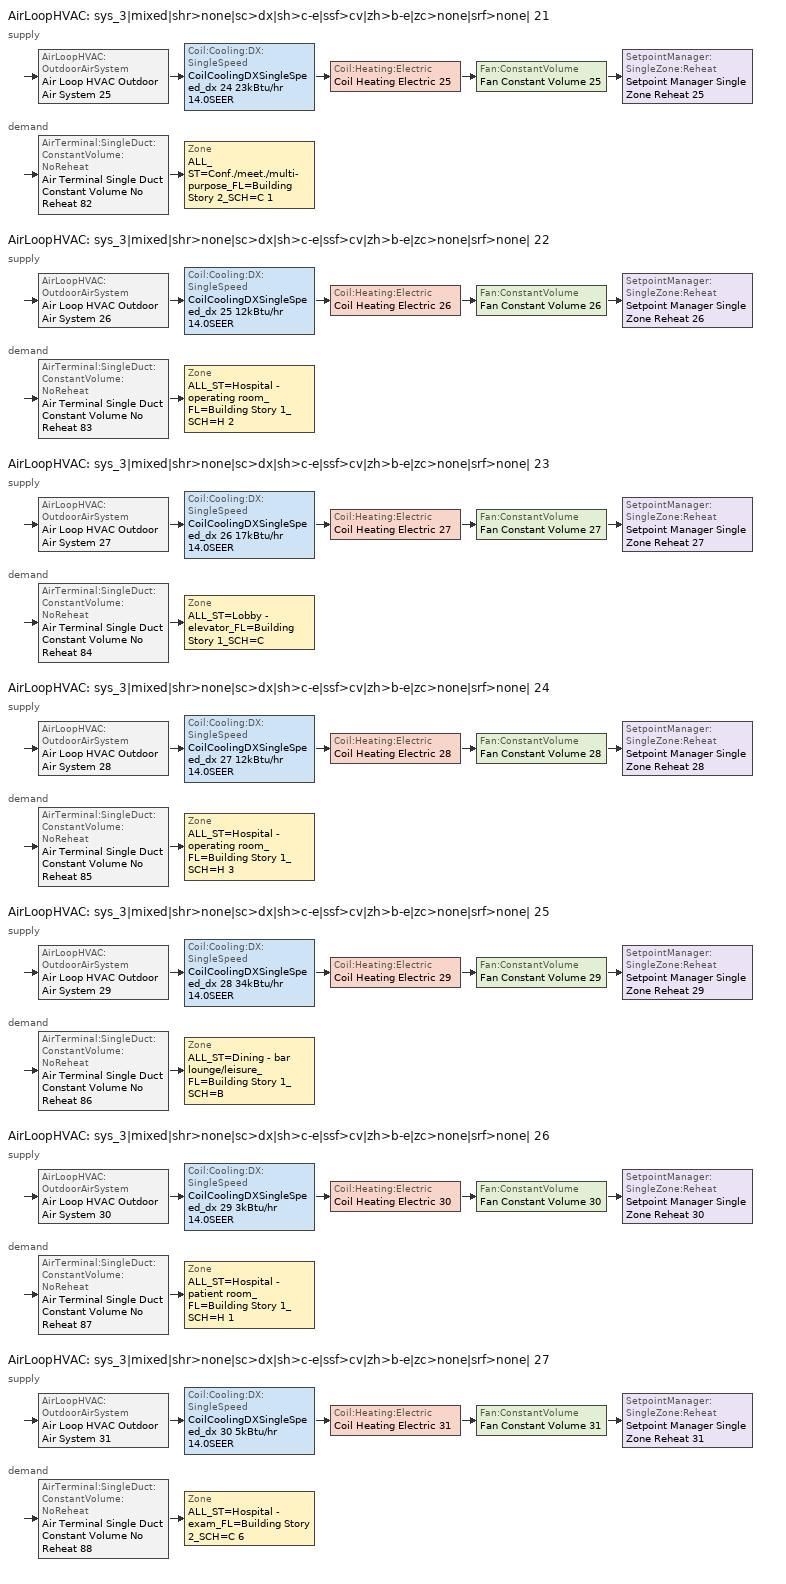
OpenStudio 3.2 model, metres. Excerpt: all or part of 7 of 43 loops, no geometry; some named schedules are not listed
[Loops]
AirLoopHVAC 'sys_3|mixed|shr>none|sc>dx|sh>c-e|ssf>cv|zh>b-e|zc>none|srf>none| 21'
 supply: AirLoopHVAC:OutdoorAirSystem 'Air Loop HVAC Outdoor Air System 25' > Coil:Cooling:DX:SingleSpeed 'CoilCoolingDXSingleSpeed_dx 24 23kBtu/hr 14.0SEER' > Coil:Heating:Electric 'Coil Heating Electric 25' > Fan:ConstantVolume 'Fan Constant Volume 25' > SetpointManager:SingleZone:Reheat 'Setpoint Manager Single Zone Reheat 25'
 demand: AirTerminal:SingleDuct:ConstantVolume:NoReheat 'Air Terminal Single Duct Constant Volume No Reheat 82' > Zone 'ALL_ST=Conf./meet./multi-purpose_FL=Building Story 2_SCH=C 1'
AirLoopHVAC 'sys_3|mixed|shr>none|sc>dx|sh>c-e|ssf>cv|zh>b-e|zc>none|srf>none| 22'
 supply: AirLoopHVAC:OutdoorAirSystem 'Air Loop HVAC Outdoor Air System 26' > Coil:Cooling:DX:SingleSpeed 'CoilCoolingDXSingleSpeed_dx 25 12kBtu/hr 14.0SEER' > Coil:Heating:Electric 'Coil Heating Electric 26' > Fan:ConstantVolume 'Fan Constant Volume 26' > SetpointManager:SingleZone:Reheat 'Setpoint Manager Single Zone Reheat 26'
 demand: AirTerminal:SingleDuct:ConstantVolume:NoReheat 'Air Terminal Single Duct Constant Volume No Reheat 83' > Zone 'ALL_ST=Hospital - operating room_FL=Building Story 1_SCH=H 2'
AirLoopHVAC 'sys_3|mixed|shr>none|sc>dx|sh>c-e|ssf>cv|zh>b-e|zc>none|srf>none| 23'
 supply: AirLoopHVAC:OutdoorAirSystem 'Air Loop HVAC Outdoor Air System 27' > Coil:Cooling:DX:SingleSpeed 'CoilCoolingDXSingleSpeed_dx 26 17kBtu/hr 14.0SEER' > Coil:Heating:Electric 'Coil Heating Electric 27' > Fan:ConstantVolume 'Fan Constant Volume 27' > SetpointManager:SingleZone:Reheat 'Setpoint Manager Single Zone Reheat 27'
 demand: AirTerminal:SingleDuct:ConstantVolume:NoReheat 'Air Terminal Single Duct Constant Volume No Reheat 84' > Zone 'ALL_ST=Lobby - elevator_FL=Building Story 1_SCH=C'
AirLoopHVAC 'sys_3|mixed|shr>none|sc>dx|sh>c-e|ssf>cv|zh>b-e|zc>none|srf>none| 24'
 supply: AirLoopHVAC:OutdoorAirSystem 'Air Loop HVAC Outdoor Air System 28' > Coil:Cooling:DX:SingleSpeed 'CoilCoolingDXSingleSpeed_dx 27 12kBtu/hr 14.0SEER' > Coil:Heating:Electric 'Coil Heating Electric 28' > Fan:ConstantVolume 'Fan Constant Volume 28' > SetpointManager:SingleZone:Reheat 'Setpoint Manager Single Zone Reheat 28'
 demand: AirTerminal:SingleDuct:ConstantVolume:NoReheat 'Air Terminal Single Duct Constant Volume No Reheat 85' > Zone 'ALL_ST=Hospital - operating room_FL=Building Story 1_SCH=H 3'
AirLoopHVAC 'sys_3|mixed|shr>none|sc>dx|sh>c-e|ssf>cv|zh>b-e|zc>none|srf>none| 25'
 supply: AirLoopHVAC:OutdoorAirSystem 'Air Loop HVAC Outdoor Air System 29' > Coil:Cooling:DX:SingleSpeed 'CoilCoolingDXSingleSpeed_dx 28 34kBtu/hr 14.0SEER' > Coil:Heating:Electric 'Coil Heating Electric 29' > Fan:ConstantVolume 'Fan Constant Volume 29' > SetpointManager:SingleZone:Reheat 'Setpoint Manager Single Zone Reheat 29'
 demand: AirTerminal:SingleDuct:ConstantVolume:NoReheat 'Air Terminal Single Duct Constant Volume No Reheat 86' > Zone 'ALL_ST=Dining - bar lounge/leisure_FL=Building Story 1_SCH=B'
AirLoopHVAC 'sys_3|mixed|shr>none|sc>dx|sh>c-e|ssf>cv|zh>b-e|zc>none|srf>none| 26'
 supply: AirLoopHVAC:OutdoorAirSystem 'Air Loop HVAC Outdoor Air System 30' > Coil:Cooling:DX:SingleSpeed 'CoilCoolingDXSingleSpeed_dx 29 3kBtu/hr 14.0SEER' > Coil:Heating:Electric 'Coil Heating Electric 30' > Fan:ConstantVolume 'Fan Constant Volume 30' > SetpointManager:SingleZone:Reheat 'Setpoint Manager Single Zone Reheat 30'
 demand: AirTerminal:SingleDuct:ConstantVolume:NoReheat 'Air Terminal Single Duct Constant Volume No Reheat 87' > Zone 'ALL_ST=Hospital - patient room_FL=Building Story 1_SCH=H 1'
AirLoopHVAC 'sys_3|mixed|shr>none|sc>dx|sh>c-e|ssf>cv|zh>b-e|zc>none|srf>none| 27'
 supply: AirLoopHVAC:OutdoorAirSystem 'Air Loop HVAC Outdoor Air System 31' > Coil:Cooling:DX:SingleSpeed 'CoilCoolingDXSingleSpeed_dx 30 5kBtu/hr 14.0SEER' > Coil:Heating:Electric 'Coil Heating Electric 31' > Fan:ConstantVolume 'Fan Constant Volume 31' > SetpointManager:SingleZone:Reheat 'Setpoint Manager Single Zone Reheat 31'
 demand: AirTerminal:SingleDuct:ConstantVolume:NoReheat 'Air Terminal Single Duct Constant Volume No Reheat 88' > Zone 'ALL_ST=Hospital - exam_FL=Building Story 2_SCH=C 6'
[Sizing:Zone] Zone Cooling Design Supply Air Temperature Input Method=TemperatureDifference; Zone Cooling Design Supply Air Temperature {C}=14; Zone Cooling Design Supply Air Temperature Difference {deltaC}=11; Zone Heating Design Supply Air Temperature Input Method=TemperatureDifference; Zone Heating Design Supply Air Temperature {C}=40; Zone Heating Design Supply Air Temperature Difference {deltaC}=21; Zone Cooling Design Supply Air Humidity Ratio {kg-H2O/kg-air}=0.0085; Zone Heating Design Supply Air Humidity Ratio {kg-H2O/kg-air}=0.008; Zone Heating Sizing Factor=1.3; Zone Cooling Sizing Factor=1.1; Cooling Design Air Flow Method=DesignDay; Heating Design Air Flow Method=DesignDay; Account for Dedicated Outdoor Air System=No; Dedicated Outdoor Air System Control Strategy=NeutralSupplyAir; Dedicated Outdoor Air Low Setpoint Temperature for Design {C}=autosize; Dedicated Outdoor Air High Setpoint Temperature for Design {C}=autosize
ALL_ST=Conf./meet./multi-purpose_FL=Building Story 2_SCH=C 1; ALL_ST=Hospital - operating room_FL=Building Story 1_SCH=H 2; ALL_ST=Lobby - elevator_FL=Building Story 1_SCH=C; ALL_ST=Hospital - operating room_FL=Building Story 1_SCH=H 3; ALL_ST=Dining - bar lounge/leisure_FL=Building Story 1_SCH=B; ALL_ST=Hospital - patient room_FL=Building Story 1_SCH=H 1; ALL_ST=Hospital - exam_FL=Building Story 2_SCH=C 6
[Zone equipment]
ALL_ST=Conf./meet./multi-purpose_FL=Building Story 2_SCH=C 1: Zone HVAC Baseboard Convective Electric 82, Air Terminal Single Duct Constant Volume No Reheat 82
ALL_ST=Hospital - operating room_FL=Building Story 1_SCH=H 2: Zone HVAC Baseboard Convective Electric 83, Air Terminal Single Duct Constant Volume No Reheat 83
ALL_ST=Lobby - elevator_FL=Building Story 1_SCH=C: Zone HVAC Baseboard Convective Electric 84, Air Terminal Single Duct Constant Volume No Reheat 84
ALL_ST=Hospital - operating room_FL=Building Story 1_SCH=H 3: Zone HVAC Baseboard Convective Electric 85, Air Terminal Single Duct Constant Volume No Reheat 85
ALL_ST=Dining - bar lounge/leisure_FL=Building Story 1_SCH=B: Zone HVAC Baseboard Convective Electric 86, Air Terminal Single Duct Constant Volume No Reheat 86
ALL_ST=Hospital - patient room_FL=Building Story 1_SCH=H 1: Zone HVAC Baseboard Convective Electric 87, Air Terminal Single Duct Constant Volume No Reheat 87
ALL_ST=Hospital - exam_FL=Building Story 2_SCH=C 6: Zone HVAC Baseboard Convective Electric 88, Air Terminal Single Duct Constant Volume No Reheat 88
[AirLoopHVAC] Design Supply Air Flow Rate {m3/s}=autosize; Design Return Air Flow Fraction of Supply Air Flow=1
Name | Availability Schedule
sys_3|mixed|shr>none|sc>dx|sh>c-e|ssf>cv|zh>b-e|zc>none|srf>none| 21 | sys_3|mixed|shr>none|sc>dx|sh>c-e|ssf>cv|zh>b-e|zc>none|srf>none| 21 Occ Sch
sys_3|mixed|shr>none|sc>dx|sh>c-e|ssf>cv|zh>b-e|zc>none|srf>none| 22 | sys_3|mixed|shr>none|sc>dx|sh>c-e|ssf>cv|zh>b-e|zc>none|srf>none| 22 Occ Sch
sys_3|mixed|shr>none|sc>dx|sh>c-e|ssf>cv|zh>b-e|zc>none|srf>none| 23 | sys_3|mixed|shr>none|sc>dx|sh>c-e|ssf>cv|zh>b-e|zc>none|srf>none| 23 Occ Sch
sys_3|mixed|shr>none|sc>dx|sh>c-e|ssf>cv|zh>b-e|zc>none|srf>none| 24 | sys_3|mixed|shr>none|sc>dx|sh>c-e|ssf>cv|zh>b-e|zc>none|srf>none| 24 Occ Sch
sys_3|mixed|shr>none|sc>dx|sh>c-e|ssf>cv|zh>b-e|zc>none|srf>none| 25 | sys_3|mixed|shr>none|sc>dx|sh>c-e|ssf>cv|zh>b-e|zc>none|srf>none| 25 Occ Sch
sys_3|mixed|shr>none|sc>dx|sh>c-e|ssf>cv|zh>b-e|zc>none|srf>none| 26 | sys_3|mixed|shr>none|sc>dx|sh>c-e|ssf>cv|zh>b-e|zc>none|srf>none| 26 Occ Sch
sys_3|mixed|shr>none|sc>dx|sh>c-e|ssf>cv|zh>b-e|zc>none|srf>none| 27 | sys_3|mixed|shr>none|sc>dx|sh>c-e|ssf>cv|zh>b-e|zc>none|srf>none| 27 Occ Sch
[Sizing:System] Type of Load to Size On=Sensible; Design Outdoor Air Flow Rate {m3/s}=Autosize; Central Heating Maximum System Air Flow Ratio=1; Preheat Design Temperature {C}=7; Preheat Design Humidity Ratio {kg-H2O/kg-Air}=0.008; Precool Design Temperature {C}=13; Precool Design Humidity Ratio {kg-H2O/kg-Air}=0.008; Central Cooling Design Supply Air Temperature {C}=13; Central Heating Design Supply Air Temperature {C}=43; Sizing Option=NonCoincident; 100% Outdoor Air in Cooling=No; 100% Outdoor Air in Heating=No; Central Cooling Design Supply Air Humidity Ratio {kg-H2O/kg-Air}=0.0085; Central Heating Design Supply Air Humidity Ratio {kg-H2O/kg-Air}=0.008; Cooling Design Air Flow Method=DesignDay; Cooling Design Air Flow Rate {m3/s}=0; Heating Design Air Flow Method=DesignDay; Heating Design Air Flow Rate {m3/s}=0; System Outdoor Air Method=ZoneSum; Zone Maximum Outdoor Air Fraction=1; Cooling Supply Air Flow Rate Per Floor Area {m3/s-m2}=0.00996765; Cooling Fraction of Autosized Cooling Supply Air Flow Rate=1; Cooling Supply Air Flow Rate Per Unit Cooling Capacity {m3/s-W}=3.94755e-05; Heating Supply Air Flow Rate Per Floor Area {m3/s-m2}=0.00996765; Heating Fraction of Autosized Heating Supply Air Flow Rate=1; Heating Fraction of Autosized Cooling Supply Air Flow Rate=1; Heating Supply Air Flow Rate Per Unit Heating Capacity {m3/s-W}=3.15882e-05; Cooling Design Capacity Method=CoolingDesignCapacity; Cooling Design Capacity {W}=autosize; Cooling Design Capacity Per Floor Area {W/m2}=234.7; Fraction of Autosized Cooling Design Capacity=1; Heating Design Capacity Method=HeatingDesignCapacity; Heating Design Capacity {W}=autosize; Heating Design Capacity Per Floor Area {W/m2}=157; Fraction of Autosized Heating Design Capacity=1; Central Cooling Capacity Control Method=OnOff
sys_3|mixed|shr>none|sc>dx|sh>c-e|ssf>cv|zh>b-e|zc>none|srf>none| 21; sys_3|mixed|shr>none|sc>dx|sh>c-e|ssf>cv|zh>b-e|zc>none|srf>none| 22; sys_3|mixed|shr>none|sc>dx|sh>c-e|ssf>cv|zh>b-e|zc>none|srf>none| 23; sys_3|mixed|shr>none|sc>dx|sh>c-e|ssf>cv|zh>b-e|zc>none|srf>none| 24; sys_3|mixed|shr>none|sc>dx|sh>c-e|ssf>cv|zh>b-e|zc>none|srf>none| 25; sys_3|mixed|shr>none|sc>dx|sh>c-e|ssf>cv|zh>b-e|zc>none|srf>none| 26; sys_3|mixed|shr>none|sc>dx|sh>c-e|ssf>cv|zh>b-e|zc>none|srf>none| 27
[Fan:ConstantVolume] Availability Schedule=Always On Discrete; Fan Total Efficiency=0.39975; Pressure Rise {Pa}=640; Maximum Flow Rate {m3/s}=AutoSize; Motor Efficiency=0.615
Fan Constant Volume 25; Fan Constant Volume 26; Fan Constant Volume 27; Fan Constant Volume 28; Fan Constant Volume 29; Fan Constant Volume 30; Fan Constant Volume 31
[Coil:Cooling:DX:SingleSpeed] Availability Schedule=Always On Discrete; Rated Total Cooling Capacity {W}=autosize; Rated Sensible Heat Ratio=autosize; Rated COP {W/W}=4.11713; Rated Air Flow Rate {m3/s}=autosize; Rated Evaporator Fan Power Per Volume Flow Rate {W/(m3/s)}=773.3; Total Cooling Capacity Function of Temperature Curve=DXCOOL-NECB2011-REF-CAPFT; Total Cooling Capacity Function of Flow Fraction Curve=DXCOOL-NECB2011-REF-CAPFFLOW; Energy Input Ratio Function of Temperature Curve=DXCOOL-NECB2011-REF-COOLEIRFT; Energy Input Ratio Function of Flow Fraction Curve=DXCOOL-NECB2011-REF-COOLEIRFFLOW; Part Load Fraction Correlation Curve=DXCOOL-NECB2011-REF-COOLPLFFPLR; Minimum Outdoor Dry-Bulb Temperature for Compressor Operation {C}=-25; Condenser Type=AirCooled; Evaporative Condenser Effectiveness=0; Evaporative Condenser Air Flow Rate {m3/s}=Autosize; Evaporative Condenser Pump Rated Power Consumption {W}=Autosize; Crankcase Heater Capacity {W}=0; Maximum Outdoor Dry-Bulb Temperature for Crankcase Heater Operation {C}=0; Basin Heater Capacity {W/K}=0; Basin Heater Setpoint Temperature {C}=10
CoilCoolingDXSingleSpeed_dx 24 23kBtu/hr 14.0SEER; CoilCoolingDXSingleSpeed_dx 25 12kBtu/hr 14.0SEER; CoilCoolingDXSingleSpeed_dx 26 17kBtu/hr 14.0SEER; CoilCoolingDXSingleSpeed_dx 27 12kBtu/hr 14.0SEER; CoilCoolingDXSingleSpeed_dx 28 34kBtu/hr 14.0SEER; CoilCoolingDXSingleSpeed_dx 29 3kBtu/hr 14.0SEER; CoilCoolingDXSingleSpeed_dx 30 5kBtu/hr 14.0SEER
[Coil:Heating:Electric] Availability Schedule=Always On Discrete
Coil Heating Electric 25; Coil Heating Electric 26; Coil Heating Electric 27; Coil Heating Electric 28; Coil Heating Electric 29; Coil Heating Electric 30; Coil Heating Electric 31
[Controller:OutdoorAir] Minimum Outdoor Air Flow Rate {m3/s}=autosize; Maximum Outdoor Air Flow Rate {m3/s}=Autosize; Economizer Control Type=NoEconomizer; Economizer Control Action Type=ModulateFlow; Economizer Maximum Limit Dry-Bulb Temperature {C}=28; Economizer Maximum Limit Enthalpy {J/kg}=64000; Economizer Minimum Limit Dry-Bulb Temperature {C}=-100; Lockout Type=NoLockout; Minimum Limit Type=FixedMinimum; High Humidity Control=No; Heat Recovery Bypass Control Type=BypassWhenWithinEconomizerLimits
Name | Minimum Outdoor Air Schedule | Controller Mechanical Ventilation
Controller Outdoor Air 25 | sys_3|mixed|shr>none|sc>dx|sh>c-e|ssf>cv|zh>b-e|zc>none|srf>none| 21 Occ Sch | Controller Mechanical Ventilation 25
Controller Outdoor Air 26 | sys_3|mixed|shr>none|sc>dx|sh>c-e|ssf>cv|zh>b-e|zc>none|srf>none| 22 Occ Sch | Controller Mechanical Ventilation 26
Controller Outdoor Air 27 | sys_3|mixed|shr>none|sc>dx|sh>c-e|ssf>cv|zh>b-e|zc>none|srf>none| 23 Occ Sch | Controller Mechanical Ventilation 27
Controller Outdoor Air 28 | sys_3|mixed|shr>none|sc>dx|sh>c-e|ssf>cv|zh>b-e|zc>none|srf>none| 24 Occ Sch | Controller Mechanical Ventilation 28
Controller Outdoor Air 29 | sys_3|mixed|shr>none|sc>dx|sh>c-e|ssf>cv|zh>b-e|zc>none|srf>none| 25 Occ Sch | Controller Mechanical Ventilation 29
Controller Outdoor Air 30 | sys_3|mixed|shr>none|sc>dx|sh>c-e|ssf>cv|zh>b-e|zc>none|srf>none| 26 Occ Sch | Controller Mechanical Ventilation 30
Controller Outdoor Air 31 | sys_3|mixed|shr>none|sc>dx|sh>c-e|ssf>cv|zh>b-e|zc>none|srf>none| 27 Occ Sch | Controller Mechanical Ventilation 31
[Controller:MechanicalVentilation] Availability Schedule=Always On Discrete; System Outdoor Air Method=ZoneSum
Controller Mechanical Ventilation 25; Controller Mechanical Ventilation 26; Controller Mechanical Ventilation 27; Controller Mechanical Ventilation 28; Controller Mechanical Ventilation 29; Controller Mechanical Ventilation 30; Controller Mechanical Ventilation 31
[AirLoopHVAC:OutdoorAirSystem]
Name | Controller
Air Loop HVAC Outdoor Air System 25 | Controller Outdoor Air 25
Air Loop HVAC Outdoor Air System 26 | Controller Outdoor Air 26
Air Loop HVAC Outdoor Air System 27 | Controller Outdoor Air 27
Air Loop HVAC Outdoor Air System 28 | Controller Outdoor Air 28
Air Loop HVAC Outdoor Air System 29 | Controller Outdoor Air 29
Air Loop HVAC Outdoor Air System 30 | Controller Outdoor Air 30
Air Loop HVAC Outdoor Air System 31 | Controller Outdoor Air 31
[SetpointManager:SingleZone:Reheat] Minimum Supply Air Temperature {C}=13; Maximum Supply Air Temperature {C}=43
Name | Control Zone
Setpoint Manager Single Zone Reheat 25 | ALL_ST=Conf./meet./multi-purpose_FL=Building Story 2_SCH=C 1
Setpoint Manager Single Zone Reheat 26 | ALL_ST=Hospital - operating room_FL=Building Story 1_SCH=H 2
Setpoint Manager Single Zone Reheat 27 | ALL_ST=Lobby - elevator_FL=Building Story 1_SCH=C
Setpoint Manager Single Zone Reheat 28 | ALL_ST=Hospital - operating room_FL=Building Story 1_SCH=H 3
Setpoint Manager Single Zone Reheat 29 | ALL_ST=Dining - bar lounge/leisure_FL=Building Story 1_SCH=B
Setpoint Manager Single Zone Reheat 30 | ALL_ST=Hospital - patient room_FL=Building Story 1_SCH=H 1
Setpoint Manager Single Zone Reheat 31 | ALL_ST=Hospital - exam_FL=Building Story 2_SCH=C 6
[ZoneHVAC:Baseboard:Convective:Electric] Availability Schedule=Always On Discrete; Nominal Capacity {W}=autosize; Efficiency=1
Zone HVAC Baseboard Convective Electric 82; Zone HVAC Baseboard Convective Electric 83; Zone HVAC Baseboard Convective Electric 84; Zone HVAC Baseboard Convective Electric 85; Zone HVAC Baseboard Convective Electric 86; Zone HVAC Baseboard Convective Electric 87; Zone HVAC Baseboard Convective Electric 88
[AirTerminal:SingleDuct:ConstantVolume:NoReheat] Availability Schedule=Always On Discrete; Maximum Air Flow Rate {m3/s}=AutoSize
Air Terminal Single Duct Constant Volume No Reheat 82; Air Terminal Single Duct Constant Volume No Reheat 83; Air Terminal Single Duct Constant Volume No Reheat 84; Air Terminal Single Duct Constant Volume No Reheat 85; Air Terminal Single Duct Constant Volume No Reheat 86; Air Terminal Single Duct Constant Volume No Reheat 87; Air Terminal Single Duct Constant Volume No Reheat 88
[Schedule:Ruleset]
Name | Default Day Schedule | Summer Design Day Schedule | Winter Design Day Schedule
sys_3|mixed|shr>none|sc>dx|sh>c-e|ssf>cv|zh>b-e|zc>none|srf>none| 21 Occ Sch | sys_3|mixed|shr>none|sc>dx|sh>c-e|ssf>cv|zh>b-e|zc>none|srf>none| 21 Occ Sch Default | sys_3|mixed|shr>none|sc>dx|sh>c-e|ssf>cv|zh>b-e|zc>none|srf>none| 21 Occ Sch Summer Design Day | sys_3|mixed|shr>none|sc>dx|sh>c-e|ssf>cv|zh>b-e|zc>none|srf>none| 21 Occ Sch Winter Design Day
sys_3|mixed|shr>none|sc>dx|sh>c-e|ssf>cv|zh>b-e|zc>none|srf>none| 22 Occ Sch | sys_3|mixed|shr>none|sc>dx|sh>c-e|ssf>cv|zh>b-e|zc>none|srf>none| 22 Occ Sch Default | sys_3|mixed|shr>none|sc>dx|sh>c-e|ssf>cv|zh>b-e|zc>none|srf>none| 22 Occ Sch Summer Design Day | sys_3|mixed|shr>none|sc>dx|sh>c-e|ssf>cv|zh>b-e|zc>none|srf>none| 22 Occ Sch Winter Design Day
sys_3|mixed|shr>none|sc>dx|sh>c-e|ssf>cv|zh>b-e|zc>none|srf>none| 23 Occ Sch | sys_3|mixed|shr>none|sc>dx|sh>c-e|ssf>cv|zh>b-e|zc>none|srf>none| 23 Occ Sch Default | sys_3|mixed|shr>none|sc>dx|sh>c-e|ssf>cv|zh>b-e|zc>none|srf>none| 23 Occ Sch Summer Design Day | sys_3|mixed|shr>none|sc>dx|sh>c-e|ssf>cv|zh>b-e|zc>none|srf>none| 23 Occ Sch Winter Design Day
sys_3|mixed|shr>none|sc>dx|sh>c-e|ssf>cv|zh>b-e|zc>none|srf>none| 24 Occ Sch | sys_3|mixed|shr>none|sc>dx|sh>c-e|ssf>cv|zh>b-e|zc>none|srf>none| 24 Occ Sch Default | sys_3|mixed|shr>none|sc>dx|sh>c-e|ssf>cv|zh>b-e|zc>none|srf>none| 24 Occ Sch Summer Design Day | sys_3|mixed|shr>none|sc>dx|sh>c-e|ssf>cv|zh>b-e|zc>none|srf>none| 24 Occ Sch Winter Design Day
sys_3|mixed|shr>none|sc>dx|sh>c-e|ssf>cv|zh>b-e|zc>none|srf>none| 25 Occ Sch | sys_3|mixed|shr>none|sc>dx|sh>c-e|ssf>cv|zh>b-e|zc>none|srf>none| 25 Occ Sch Default | sys_3|mixed|shr>none|sc>dx|sh>c-e|ssf>cv|zh>b-e|zc>none|srf>none| 25 Occ Sch Summer Design Day | sys_3|mixed|shr>none|sc>dx|sh>c-e|ssf>cv|zh>b-e|zc>none|srf>none| 25 Occ Sch Winter Design Day
sys_3|mixed|shr>none|sc>dx|sh>c-e|ssf>cv|zh>b-e|zc>none|srf>none| 26 Occ Sch | sys_3|mixed|shr>none|sc>dx|sh>c-e|ssf>cv|zh>b-e|zc>none|srf>none| 26 Occ Sch Default | sys_3|mixed|shr>none|sc>dx|sh>c-e|ssf>cv|zh>b-e|zc>none|srf>none| 26 Occ Sch Summer Design Day | sys_3|mixed|shr>none|sc>dx|sh>c-e|ssf>cv|zh>b-e|zc>none|srf>none| 26 Occ Sch Winter Design Day
sys_3|mixed|shr>none|sc>dx|sh>c-e|ssf>cv|zh>b-e|zc>none|srf>none| 27 Occ Sch | sys_3|mixed|shr>none|sc>dx|sh>c-e|ssf>cv|zh>b-e|zc>none|srf>none| 27 Occ Sch Default | sys_3|mixed|shr>none|sc>dx|sh>c-e|ssf>cv|zh>b-e|zc>none|srf>none| 27 Occ Sch Summer Design Day | sys_3|mixed|shr>none|sc>dx|sh>c-e|ssf>cv|zh>b-e|zc>none|srf>none| 27 Occ Sch Winter Design Day
[Schedule:Day]
sys_3|mixed|shr>none|sc>dx|sh>c-e|ssf>cv|zh>b-e|zc>none|srf>none| 21 Occ Sch Default: 9, 0, 0, 21, 0, 1, 24, 0, 0
sys_3|mixed|shr>none|sc>dx|sh>c-e|ssf>cv|zh>b-e|zc>none|srf>none| 21 Occ Sch Winter Design Day; sys_3|mixed|shr>none|sc>dx|sh>c-e|ssf>cv|zh>b-e|zc>none|srf>none| 21 Occ Sch Summer Design Day: 24, 0, 1
[Schedule:Constant]
Always On Discrete: Value=1
[Curve:Biquadratic] Minimum Value of x=13; Maximum Value of x=24; Minimum Value of y=24; Maximum Value of y=46
Name | Coefficient1 Constant | Coefficient2 x | Coefficient3 x**2 | Coefficient4 y | Coefficient5 y**2 | Coefficient6 x*y
DXCOOL-NECB2011-REF-CAPFT | 0.867905 | 0.0142459 | 0.00055436 | -0.0075575 | 3.3e-05 | -0.0001918
DXCOOL-NECB2011-REF-COOLEIRFT | 0.114171 | 0.0281822 | -0.0004199 | 0.0214108 | 0.000161028 | -0.000679104
[Curve:Quadratic] Minimum Value of x=0.5; Maximum Value of x=1.5
Name | Coefficient1 Constant | Coefficient2 x | Coefficient3 x**2
DXCOOL-NECB2011-REF-CAPFFLOW | 0.8 | 0.2 | 0
DXCOOL-NECB2011-REF-COOLEIRFFLOW | 1.1552 | -0.1808 | 0.0256
[Curve:Cubic]
DXCOOL-NECB2011-REF-COOLPLFFPLR: Coefficient1 Constant=0.0277; Coefficient2 x=4.9151; Coefficient3 x**2=-8.184; Coefficient4 x**3=4.2702; Minimum Value of x=0.7; Maximum Value of x=1
